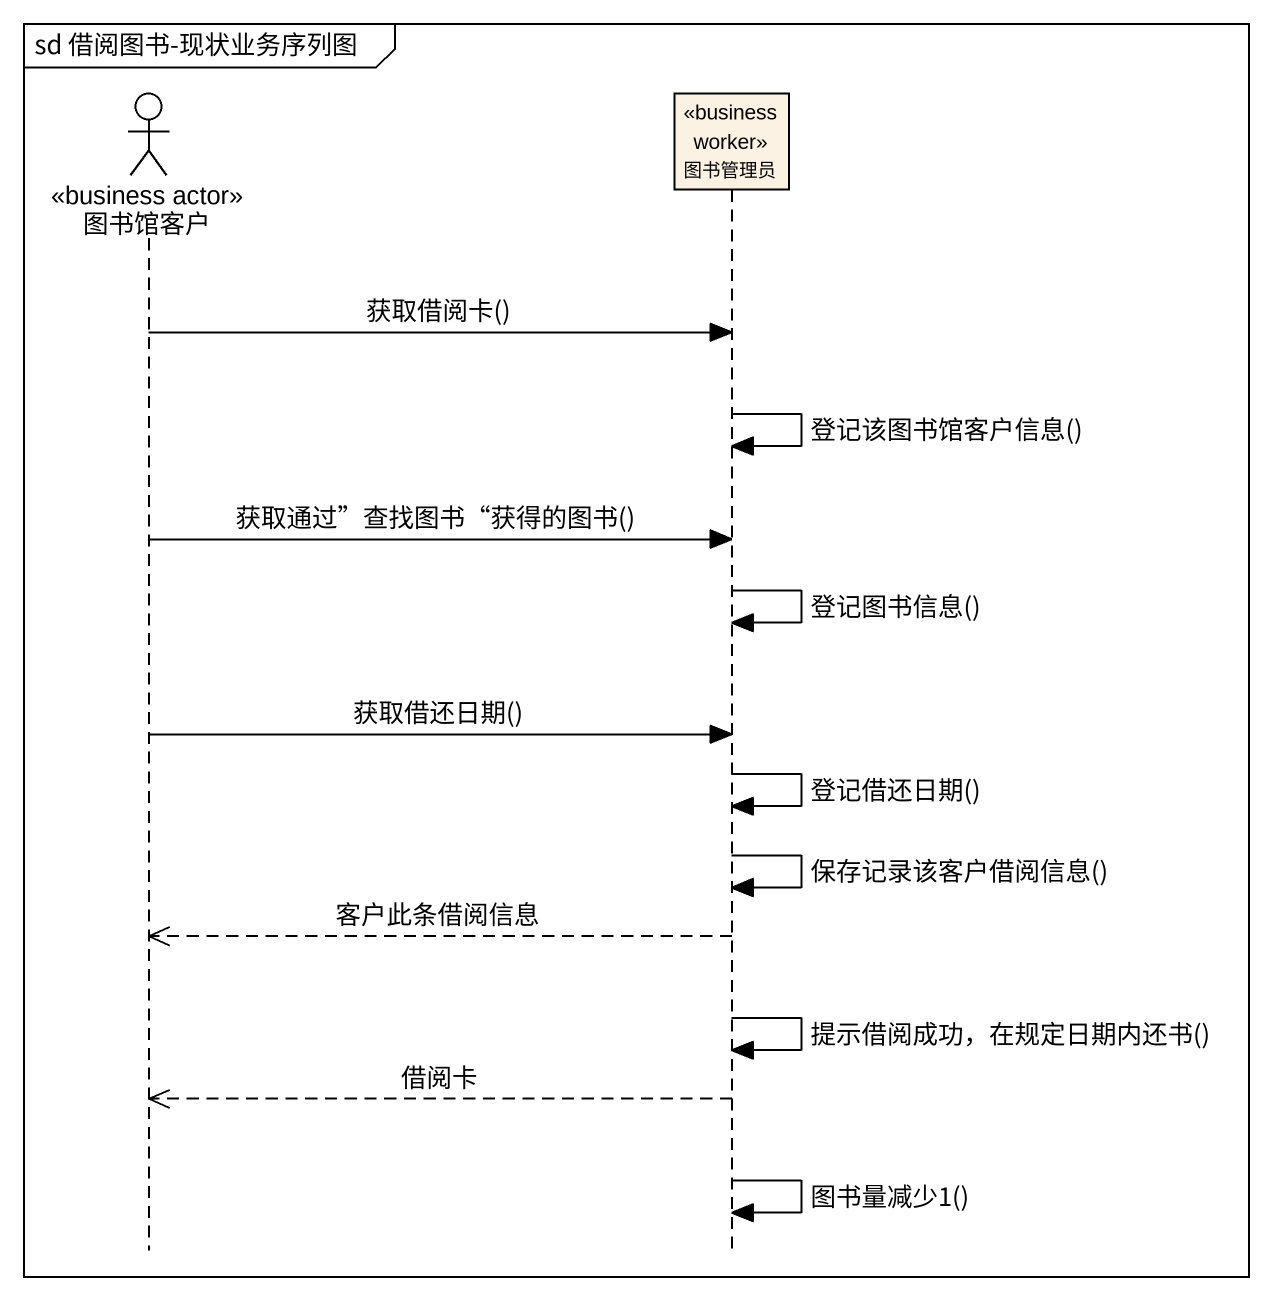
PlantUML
@startuml
mainframe sd 借阅图书-现状业务序列图
hide footbox
actor 图书馆客户 <<business actor>>
participant 图书管理员 <<business worker>>

图书馆客户 -> 图书管理员 : 获取借阅卡()
图书管理员 -> 图书管理员 : 登记该图书馆客户信息()
图书馆客户 -> 图书管理员 : 获取通过”查找图书“获得的图书()
图书管理员 -> 图书管理员 : 登记图书信息()
图书馆客户 -> 图书管理员 : 获取借还日期()
图书管理员 -> 图书管理员 : 登记借还日期()
图书管理员 -> 图书管理员 : 保存记录该客户借阅信息()
图书管理员 -->> 图书馆客户 : 客户此条借阅信息
图书管理员 -> 图书管理员 : 提示借阅成功，在规定日期内还书()
图书管理员 -->> 图书馆客户 : 借阅卡
图书管理员 -> 图书管理员 : 图书量减少1()
@enduml
